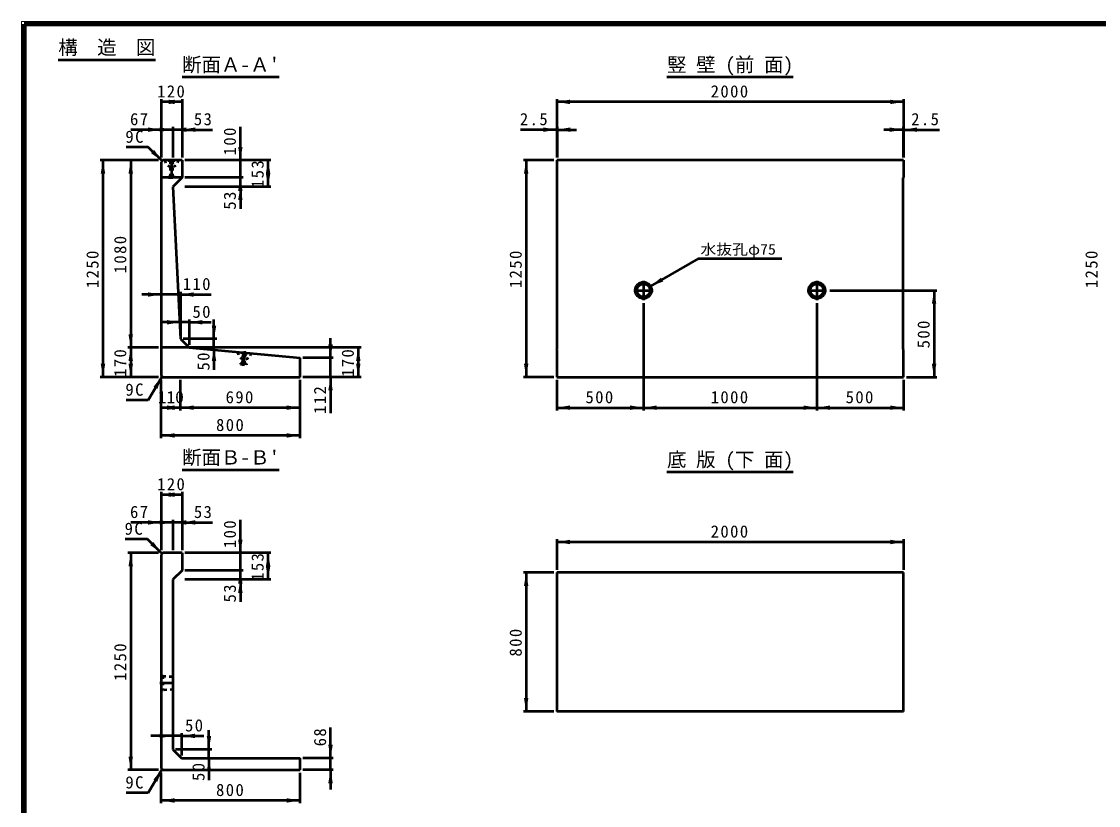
# Model space of a CAD drawing. Units: millimetres, scale not verified. Extents: x 100 to 4105, y 100 to 2870.
# Drawn here: x 100 to 2040, y 1458 to 2870 of the extents above; entities that cross this region are included whole.
import ezdxf
from ezdxf.enums import TextEntityAlignment as Align

# ---------------------------------------------------------------- set-up
doc = ezdxf.new("R2010")
doc.units = ezdxf.units.MM
doc.header["$LTSCALE"] = 5
doc.linetypes.add('USER2', pattern=[13.4, 10, -1.2, 1, -1.2])
doc.linetypes.add('USER3', pattern=[2.2, 1, -1.2])
doc.layers.add('V-nasSTD', color=7, linetype='Continuous', lineweight=50)
doc.styles.add('ＭＳ ゴシック', font='')
doc.styles.get('ＭＳ ゴシック').set_extended_font_data('MS Gothic')

msp = doc.modelspace()

# ---------------------------------------------------------------- hatches: boundary and pattern name
at = {"layer": 'V-nasSTD'}
for points in [[(375.75, 2725.314), (375.75, 2721.314), (351.75, 2725.314), (375.75, 2729.314)], [(365.25, 2725.314), (365.25, 2729.314), (389.25, 2725.314), (365.25, 2721.314)], [(1088.25, 2725.314), (1088.25, 2721.314), (1064.25, 2725.314), (1088.25, 2729.314)], [(1665.25, 2725.314), (1665.25, 2729.314), (1689.25, 2725.314), (1665.25, 2721.314)], [(327.75, 2675.314), (327.75, 2671.314), (351.75, 2675.314), (327.75, 2679.314)], [(348.688, 2675.314), (348.688, 2671.314), (372.688, 2675.314), (348.688, 2679.314)], [(396.688, 2675.314), (396.688, 2671.314), (372.688, 2675.314), (396.688, 2679.314)], [(413.25, 2675.314), (413.25, 2671.314), (389.25, 2675.314), (413.25, 2679.314)], [(1040.25, 2675.314), (1040.25, 2679.314), (1064.25, 2675.314), (1040.25, 2671.314)], [(1089.032, 2675.314), (1089.032, 2671.314), (1065.032, 2675.314), (1089.032, 2679.314)], [(1664.469, 2675.314), (1664.469, 2671.314), (1688.469, 2675.314), (1664.469, 2679.314)], [(1713.25, 2675.314), (1713.25, 2679.314), (1689.25, 2675.314), (1713.25, 2671.314)], [(494.25, 2644.314), (498.25, 2644.314), (494.25, 2620.314), (490.25, 2644.314)], [(246.75, 2596.314), (242.75, 2596.314), (246.75, 2620.314), (250.75, 2596.314)], [(296.75, 2596.314), (292.75, 2596.314), (296.75, 2620.314), (300.75, 2596.314)], [(336.189, 2635.878), (339.017, 2638.707), (353.159, 2618.908), (333.36, 2633.05)], [(544.25, 2596.314), (548.25, 2596.314), (544.25, 2620.314), (540.25, 2596.314)], [(1009.25, 2596.314), (1005.25, 2596.314), (1009.25, 2620.314), (1013.25, 2596.314)], [(494.25, 2565.064), (498.25, 2565.064), (494.25, 2589.064), (490.25, 2565.064)], [(544.25, 2596.502), (548.25, 2596.502), (544.25, 2572.502), (540.25, 2596.502)], [(494.25, 2548.502), (498.25, 2548.502), (494.25, 2572.502), (490.25, 2548.502)], [(1254.14, 2405.361), (1256.14, 2401.897), (1233.355, 2393.361), (1252.14, 2408.825)], [(327.75, 2378.439), (327.75, 2374.439), (351.75, 2378.439), (327.75, 2382.439)], [(410.125, 2378.439), (410.125, 2382.439), (386.125, 2378.439), (410.125, 2374.439)], [(1744.25, 2361.939), (1748.25, 2361.939), (1744.25, 2385.939), (1740.25, 2361.939)], [(362.125, 2328.439), (362.125, 2324.439), (386.125, 2328.439), (362.125, 2332.439)], [(425.75, 2328.439), (425.75, 2332.439), (401.75, 2328.439), (425.75, 2324.439)], [(446.75, 2322.439), (442.75, 2322.439), (446.75, 2298.439), (450.75, 2322.439)], [(296.75, 2306.814), (300.75, 2306.814), (296.75, 2282.814), (292.75, 2306.814)], [(296.75, 2258.814), (292.75, 2258.814), (296.75, 2282.814), (300.75, 2258.814)], [(446.75, 2258.814), (450.75, 2258.814), (446.75, 2282.814), (442.75, 2258.814)], [(656.75, 2288.689), (652.75, 2288.689), (656.75, 2264.689), (660.75, 2288.689)], [(706.75, 2258.814), (702.75, 2258.814), (706.75, 2282.814), (710.75, 2258.814)], [(246.75, 2253.689), (250.75, 2253.689), (246.75, 2229.689), (242.75, 2253.689)], [(296.75, 2253.689), (300.75, 2253.689), (296.75, 2229.689), (292.75, 2253.689)], [(706.75, 2253.689), (710.75, 2253.689), (706.75, 2229.689), (702.75, 2253.689)], [(1009.25, 2253.689), (1013.25, 2253.689), (1009.25, 2229.689), (1005.25, 2253.689)], [(1744.25, 2253.689), (1740.25, 2253.689), (1744.25, 2229.689), (1748.25, 2253.689)], [(341.157, 2210.311), (344.621, 2208.311), (353.157, 2231.095), (337.692, 2212.311)], [(656.75, 2205.689), (660.75, 2205.689), (656.75, 2229.689), (652.75, 2205.689)], [(375.75, 2174.689), (375.75, 2170.689), (351.75, 2174.689), (375.75, 2178.689)], [(362.125, 2174.689), (362.125, 2170.689), (386.125, 2174.689), (362.125, 2178.689)], [(410.125, 2174.689), (410.125, 2170.689), (386.125, 2174.689), (410.125, 2178.689)], [(577.75, 2174.689), (577.75, 2178.689), (601.75, 2174.689), (577.75, 2170.689)], [(1088.25, 2174.689), (1088.25, 2170.689), (1064.25, 2174.689), (1088.25, 2178.689)], [(1196.5, 2174.689), (1196.5, 2178.689), (1220.5, 2174.689), (1196.5, 2170.689)], [(1244.5, 2174.689), (1244.5, 2170.689), (1220.5, 2174.689), (1244.5, 2178.689)], [(1509, 2174.689), (1509, 2178.689), (1533, 2174.689), (1509, 2170.689)], [(1557, 2174.689), (1557, 2170.689), (1533, 2174.689), (1557, 2178.689)], [(1665.25, 2174.689), (1665.25, 2178.689), (1689.25, 2174.689), (1665.25, 2170.689)], [(375.75, 2124.689), (375.75, 2120.689), (351.75, 2124.689), (375.75, 2128.689)], [(577.75, 2124.689), (577.75, 2128.689), (601.75, 2124.689), (577.75, 2120.689)], [(375.75, 2018.035), (375.75, 2014.035), (351.75, 2018.035), (375.75, 2022.035)], [(365.25, 2018.035), (365.25, 2022.035), (389.25, 2018.035), (365.25, 2014.035)], [(327.75, 1968.035), (327.75, 1964.035), (351.75, 1968.035), (327.75, 1972.035)], [(348.688, 1968.035), (348.688, 1964.035), (372.688, 1968.035), (348.688, 1972.035)], [(396.688, 1968.035), (396.688, 1964.035), (372.688, 1968.035), (396.688, 1972.035)], [(413.25, 1968.035), (413.25, 1964.035), (389.25, 1968.035), (413.25, 1972.035)], [(334.78, 1930.006), (337.608, 1932.834), (351.75, 1913.035), (331.951, 1927.177)], [(494.25, 1937.035), (498.25, 1937.035), (494.25, 1913.035), (490.25, 1937.035)], [(1088.25, 1932.814), (1088.25, 1928.814), (1064.25, 1932.814), (1088.25, 1936.814)], [(1665.25, 1932.814), (1665.25, 1936.814), (1689.25, 1932.814), (1665.25, 1928.814)], [(296.75, 1889.035), (292.75, 1889.035), (296.75, 1913.035), (300.75, 1889.035)], [(544.25, 1889.035), (548.25, 1889.035), (544.25, 1913.035), (540.25, 1889.035)], [(544.25, 1889.223), (548.25, 1889.223), (544.25, 1865.223), (540.25, 1889.223)], [(494.25, 1857.785), (498.25, 1857.785), (494.25, 1881.785), (490.25, 1857.785)], [(494.25, 1841.223), (498.25, 1841.223), (494.25, 1865.223), (490.25, 1841.223)], [(1009.25, 1853.814), (1005.25, 1853.814), (1009.25, 1877.814), (1013.25, 1853.814)], [(1009.25, 1651.814), (1013.25, 1651.814), (1009.25, 1627.814), (1005.25, 1651.814)], [(348.688, 1583.66), (348.688, 1579.66), (372.688, 1583.66), (348.688, 1587.66)], [(412.313, 1583.66), (412.313, 1587.66), (388.313, 1583.66), (412.313, 1579.66)], [(437.688, 1583.285), (433.688, 1583.285), (437.688, 1559.285), (441.688, 1583.285)], [(656.75, 1567.66), (660.75, 1567.66), (656.75, 1543.66), (652.75, 1567.66)], [(296.75, 1546.41), (300.75, 1546.41), (296.75, 1522.41), (292.75, 1546.41)], [(437.688, 1519.66), (441.688, 1519.66), (437.688, 1543.66), (433.688, 1519.66)], [(341.157, 1503.032), (344.621, 1501.032), (353.157, 1523.816), (337.692, 1505.032)], [(656.75, 1498.41), (652.75, 1498.41), (656.75, 1522.41), (660.75, 1498.41)], [(375.75, 1467.41), (375.75, 1463.41), (351.75, 1467.41), (375.75, 1471.41)], [(577.75, 1467.41), (577.75, 1471.41), (601.75, 1467.41), (577.75, 1463.41)]]:
    msp.add_hatch(color=256, dxfattribs=at).paths.add_polyline_path(points)

# ---------------------------------------------------------------- linework, layer by layer
at = {"layer": 'V-nasSTD', "lineweight": 100}
for p, q in [((105, 2865), (105, 105)), ((4100, 2865), (105, 2865))]:
    msp.add_line(p, q, dxfattribs=at)
at = {"layer": 'V-nasSTD'}
for p, q in [((166.204, 2801.333), (341.204, 2801.333)), ((389.25, 2770.314), (564.25, 2770.314)), ((1263, 2770.314), (1490.5, 2770.314)), ((351.75, 2730.314), (351.75, 2625.314)), ((389.25, 2725.314), (351.75, 2725.314)), ((389.25, 2730.314), (389.25, 2625.314)), ((1064.25, 2730.314), (1064.25, 2625.314)), ((1689.25, 2725.314), (1064.25, 2725.314)), ((1689.25, 2730.314), (1689.25, 2625.314)), ((372.688, 2680.314), (372.688, 2625.314)), ((494.25, 2620.314), (494.25, 2680.314)), ((1065.032, 2680.314), (1065.032, 2625.314)), ((1688.469, 2680.314), (1688.469, 2625.314)), ((351.75, 2675.314), (296.75, 2675.314)), ((372.688, 2675.314), (351.75, 2675.314)), ((389.25, 2675.314), (372.688, 2675.314)), ((389.25, 2675.314), (444.25, 2675.314)), ((1064.25, 2675.314), (999.25, 2675.314)), ((1065.032, 2675.314), (1064.25, 2675.314)), ((1065.032, 2675.314), (1100.032, 2675.314)), ((1688.469, 2675.314), (1653.469, 2675.314)), ((1688.469, 2675.314), (1689.25, 2675.314)), ((1689.25, 2675.314), (1754.25, 2675.314)), ((328.41, 2643.657), (288.41, 2643.657)), ((353.159, 2618.908), (328.41, 2643.657)), ((346.75, 2620.314), (241.75, 2620.314)), ((246.75, 2620.314), (246.75, 2229.689)), ((296.75, 2620.314), (296.75, 2282.814)), ((354.565, 2620.314), (351.753, 2617.502)), ((389.25, 2620.314), (354.565, 2620.314)), ((389.25, 2620.314), (389.25, 2589.064)), ((549.25, 2620.314), (394.25, 2620.314)), ((494.25, 2589.064), (494.25, 2620.314)), ((544.25, 2572.502), (544.25, 2620.314)), ((1059.25, 2620.314), (1004.25, 2620.314)), ((1009.25, 2620.314), (1009.25, 2229.689)), ((1689.25, 2620.314), (1064.25, 2620.314)), ((1064.25, 2620.314), (1064.25, 2589.064)), ((1689.25, 2620.314), (1689.25, 2589.064)), ((351.75, 2617.502), (351.75, 2232.502)), ((389.25, 2589.064), (351.75, 2589.064)), ((389.25, 2589.064), (372.688, 2572.502)), ((499.25, 2589.064), (394.25, 2589.064)), ((494.25, 2572.502), (494.25, 2589.064)), ((1064.25, 2589.064), (1065.032, 2588.283)), ((1065.032, 2280.47), (1065.032, 2588.283)), ((1689.25, 2589.064), (1688.469, 2588.283)), ((1688.469, 2280.47), (1688.469, 2588.283)), ((372.688, 2572.502), (386.125, 2298.439)), ((549.25, 2572.502), (394.25, 2572.502)), ((494.25, 2572.502), (494.25, 2532.502)), ((1319.958, 2443.361), (1233.355, 2393.361)), ((1319.958, 2443.361), (1469.958, 2443.361)), ((351.75, 2378.439), (316.75, 2378.439)), ((386.125, 2378.439), (351.75, 2378.439)), ((386.125, 2383.439), (386.125, 2298.439)), ((386.125, 2378.439), (441.75, 2378.439)), ((1556.25, 2385.939), (1749.25, 2385.939)), ((1744.25, 2385.939), (1744.25, 2229.689)), ((1220.5, 2362.689), (1220.5, 2169.689)), ((1533, 2362.689), (1533, 2169.689)), ((401.75, 2333.439), (401.75, 2287.814)), ((446.75, 2298.439), (446.75, 2333.439)), ((386.125, 2328.439), (351.125, 2328.439)), ((401.75, 2328.439), (386.125, 2328.439)), ((401.75, 2328.439), (441.75, 2328.439)), ((386.125, 2298.439), (401.75, 2282.814)), ((451.75, 2298.439), (391.125, 2298.439)), ((446.75, 2282.814), (446.75, 2298.439)), ((656.75, 2264.689), (656.75, 2299.689)), ((346.75, 2282.814), (291.75, 2282.814)), ((296.75, 2282.814), (296.75, 2229.689)), ((401.75, 2282.814), (351.75, 2282.814)), ((401.75, 2282.814), (601.75, 2264.689)), ((711.75, 2282.814), (401.75, 2282.814)), ((446.75, 2282.814), (446.75, 2242.814)), ((706.75, 2282.814), (706.75, 2229.689)), ((1064.25, 2279.689), (1065.032, 2280.47)), ((1064.25, 2279.689), (1064.25, 2229.689)), ((1689.25, 2279.689), (1688.469, 2280.47)), ((1689.25, 2229.689), (1689.25, 2279.689)), ((601.75, 2229.689), (601.75, 2264.689)), ((661.75, 2264.689), (606.75, 2264.689)), ((656.75, 2229.689), (656.75, 2264.689)), ((354.563, 2229.689), (351.75, 2232.502)), ((346.75, 2229.689), (241.75, 2229.689)), ((353.157, 2231.095), (328.41, 2188.234)), ((351.75, 2119.689), (351.75, 2224.689)), ((354.563, 2229.689), (601.75, 2229.689)), ((386.125, 2169.689), (386.125, 2224.689)), ((601.75, 2119.689), (601.75, 2224.689)), ((711.75, 2229.689), (606.75, 2229.689)), ((656.75, 2229.689), (656.75, 2164.689)), ((1059.25, 2229.689), (1004.25, 2229.689)), ((1064.25, 2229.689), (1689.25, 2229.689)), ((1064.25, 2224.689), (1064.25, 2169.689)), ((1689.25, 2224.689), (1689.25, 2169.689)), ((1694.25, 2229.689), (1749.25, 2229.689)), ((328.41, 2188.234), (288.41, 2188.234)), ((386.125, 2174.689), (351.75, 2174.689)), ((601.75, 2174.689), (386.125, 2174.689)), ((1064.25, 2174.689), (1220.5, 2174.689)), ((1220.5, 2174.689), (1533, 2174.689)), ((1533, 2174.689), (1689.25, 2174.689)), ((601.75, 2124.689), (351.75, 2124.689)), ((389.25, 2063.035), (564.25, 2063.035)), ((1263, 2059.064), (1490.5, 2059.064)), ((351.75, 2023.035), (351.75, 1918.035)), ((389.25, 2023.035), (389.25, 1918.035)), ((389.25, 2018.035), (351.75, 2018.035)), ((351.75, 1968.035), (296.75, 1968.035)), ((372.688, 1968.035), (351.75, 1968.035)), ((372.688, 1973.035), (372.688, 1918.035)), ((389.25, 1968.035), (372.688, 1968.035)), ((389.25, 1968.035), (444.25, 1968.035)), ((494.25, 1913.035), (494.25, 1973.035)), ((327.002, 1937.784), (287.002, 1937.784)), ((351.75, 1913.035), (327.002, 1937.784)), ((1064.25, 1937.814), (1064.25, 1882.814)), ((1689.25, 1932.814), (1064.25, 1932.814)), ((1689.25, 1937.814), (1689.25, 1882.814)), ((346.75, 1913.035), (291.75, 1913.035)), ((296.75, 1913.035), (296.75, 1522.41)), ((354.563, 1913.035), (351.75, 1910.223)), ((351.75, 1910.223), (351.75, 1525.223)), ((389.25, 1913.035), (354.563, 1913.035)), ((389.25, 1913.035), (389.25, 1881.785)), ((549.25, 1913.035), (394.25, 1913.035)), ((494.25, 1881.785), (494.25, 1913.035)), ((544.25, 1865.223), (544.25, 1913.035)), ((389.25, 1881.785), (372.688, 1865.223)), ((372.688, 1865.223), (372.688, 1559.285)), ((499.25, 1881.785), (394.25, 1881.785)), ((549.25, 1865.223), (394.25, 1865.223)), ((494.25, 1865.223), (494.25, 1881.785)), ((494.25, 1865.223), (494.25, 1825.223)), ((1059.25, 1877.814), (1004.25, 1877.814)), ((1009.25, 1877.814), (1009.25, 1627.814)), ((1064.25, 1877.814), (1064.25, 1627.814)), ((1689.25, 1877.814), (1064.25, 1877.814)), ((1689.25, 1627.814), (1689.25, 1877.814)), ((1059.25, 1627.814), (1004.25, 1627.814)), ((1689.25, 1627.814), (1064.25, 1627.814)), ((437.688, 1559.285), (437.688, 1594.285)), ((656.75, 1543.66), (656.75, 1598.66)), ((372.688, 1583.66), (332.688, 1583.66)), ((388.313, 1583.66), (372.688, 1583.66)), ((388.313, 1588.66), (388.313, 1548.66)), ((388.313, 1583.66), (428.313, 1583.66)), ((372.688, 1559.285), (388.313, 1543.66)), ((442.688, 1559.285), (377.688, 1559.285)), ((437.688, 1543.66), (437.688, 1559.285)), ((388.313, 1543.66), (601.75, 1543.66)), ((437.688, 1543.66), (437.688, 1503.66)), ((601.75, 1522.41), (601.75, 1543.66)), ((661.75, 1543.66), (606.75, 1543.66)), ((656.75, 1522.41), (656.75, 1543.66)), ((346.75, 1522.41), (291.75, 1522.41)), ((353.157, 1523.816), (328.41, 1480.955)), ((354.563, 1522.41), (351.75, 1525.223)), ((351.75, 1462.41), (351.75, 1517.41)), ((354.563, 1522.41), (601.75, 1522.41)), ((601.75, 1462.41), (601.75, 1517.41)), ((661.75, 1522.41), (606.75, 1522.41)), ((656.75, 1522.41), (656.75, 1487.41)), ((328.41, 1480.955), (288.41, 1480.955)), ((601.75, 1467.41), (351.75, 1467.41))]:
    msp.add_line(p, q, dxfattribs=at)
at = {"layer": 'V-nasSTD', "linetype": 'USER3'}
for p, q in [((366.594, 2617.189), (366.594, 2620.314)), ((366.594, 2620.314), (374.407, 2620.314)), ((374.407, 2617.189), (374.407, 2620.314)), ((366.594, 2617.189), (374.407, 2617.189)), ((366.594, 2617.189), (368.313, 2616.564)), ((368.313, 2590.939), (368.313, 2616.564)), ((368.313, 2616.564), (372.688, 2616.564)), ((372.688, 2616.564), (374.407, 2617.189)), ((372.688, 2590.939), (372.688, 2616.564)), ((365.032, 2590.627), (368.313, 2590.939)), ((365.032, 2590.627), (375.969, 2590.627)), ((365.032, 2590.627), (365.032, 2589.064)), ((365.032, 2589.064), (375.969, 2589.064)), ((372.688, 2590.939), (375.969, 2590.627)), ((375.969, 2590.627), (375.969, 2589.064)), ((497.578, 2270.992), (497.86, 2274.104)), ((497.578, 2270.992), (505.359, 2270.287)), ((497.578, 2270.992), (499.233, 2270.214)), ((497.86, 2274.104), (505.641, 2273.399)), ((505.359, 2270.287), (505.641, 2273.399)), ((494.527, 2254.638), (494.386, 2253.082)), ((494.386, 2253.082), (505.279, 2252.095)), ((494.527, 2254.638), (497.823, 2254.653)), ((494.527, 2254.638), (505.42, 2253.651)), ((497.823, 2254.653), (499.233, 2270.214)), ((499.233, 2270.214), (503.59, 2269.819)), ((502.18, 2254.258), (503.59, 2269.819)), ((502.18, 2254.258), (505.42, 2253.651)), ((503.59, 2269.819), (505.359, 2270.287)), ((505.42, 2253.651), (505.279, 2252.095)), ((354.875, 1691.16), (351.75, 1693.504)), ((354.875, 1691.16), (372.688, 1690.379)), ((354.875, 1691.16), (354.875, 1666.16)), ((354.875, 1666.16), (351.75, 1663.816)), ((372.688, 1666.941), (354.875, 1666.16))]:
    msp.add_line(p, q, dxfattribs=at)
at = {"layer": 'V-nasSTD', "linetype": 'USER2'}
for p, q in [((370.5, 2622.814), (370.5, 2586.564)), ((1220.5, 2403.283), (1220.5, 2368.595)), ((1533, 2403.283), (1533, 2368.595)), ((1203.157, 2385.939), (1237.844, 2385.939)), ((1515.657, 2385.939), (1550.344, 2385.939)), ((501.976, 2276.241), (499.607, 2250.098)), ((375.188, 1678.66), (349.25, 1678.66))]:
    msp.add_line(p, q, dxfattribs=at)
at = {"layer": 'V-nasSTD', "lineweight": 13}
msp.add_lwpolyline([(100, 100), (100, 2870), (4105, 2870), (4105, 100)], close=True, dxfattribs=at)
at = {"layer": 'V-nasSTD'}
for centre, radius in [((1220.5, 2385.939), 14.844), ((1220.5, 2385.939), 12.5), ((1220.5, 2385.939), 11.719), ((1533, 2385.939), 14.844), ((1533, 2385.939), 12.5), ((1533, 2385.939), 11.719)]:
    msp.add_circle(centre, radius, dxfattribs=at)
at = {"layer": 'V-nasSTD', "linetype": 'USER3'}
for centre, start, end in [((370.5, 2620.631), 181.5077, 358.4923), ((501.779, 2274.067), 176.32941, 353.31402)]:
    msp.add_arc(centre, 12.035, start, end, dxfattribs=at)

# ---------------------------------------------------------------- texts
at = {"layer": 'V-nasSTD', "style": 'ＭＳ ゴシック'}
for s, p in [('構\u3000造\u3000図', (253.704, 2836.333)), ("断面Ａ-Ａ'", (476.75, 2805.314)), ('竪 壁 (前 面)', (1376.75, 2805.314)), ("断面Ｂ-Ｂ'", (476.75, 2098.035)), ('底 版 (下 面)', (1376.75, 2094.064))]:
    msp.add_text(s, height=25.66, dxfattribs=at).set_placement(p, align=Align.TOP_CENTER)
for s, height, width, p in [('水抜孔φ75', 19.06, 1.1, (1391.208, 2469.361)), ('110', 21.99, 1.05, (368.938, 2204.689))]:
    msp.add_text(s, height=height, dxfattribs=dict(at, width=width)).set_placement(p, align=Align.TOP_CENTER)
at = {"layer": 'V-nasSTD', "char_height": 21.99, "attachment_point": 2, "style": 'ＭＳ ゴシック'}
for s, insert in [('\\T1.17;120', (370.5, 2755.314)), ('\\T1.17;2000', (1376.75, 2755.314)), ('\\T1.17;67', (313, 2705.314)), ('\\T1.17;53', (428, 2705.314)), ('\\T1.17;2.5', (1024.25, 2705.314)), ('\\T1.17;2.5', (1729.25, 2705.314)), ('\\T1.17;9C', (304.66, 2673.657)), ('\\T1.17;110', (416.75, 2408.439)), ('\\T1.17;50', (425.5, 2358.439)), ('\\T1.17;9C', (304.66, 2218.234)), ('\\T1.17;690', (493.938, 2204.689)), ('\\T1.17;500', (1142.375, 2204.689)), ('\\T1.17;1000', (1376.75, 2204.689)), ('\\T1.17;500', (1611.125, 2204.689)), ('\\T1.17;800', (476.75, 2154.689)), ('\\T1.17;120', (370.5, 2048.035)), ('\\T1.17;67', (313, 1998.035)), ('\\T1.17;53', (428, 1998.035)), ('\\T1.17;9C', (303.252, 1967.784)), ('\\T1.17;2000', (1376.75, 1962.814)), ('\\T1.17;50', (412.063, 1613.66)), ('\\T1.17;9C', (304.66, 1510.955)), ('\\T1.17;800', (476.75, 1497.41))]:
    msp.add_mtext(s, dxfattribs=dict(at, insert=insert))
at = {"layer": 'V-nasSTD', "char_height": 21.99, "attachment_point": 2, "rotation": 90, "style": 'ＭＳ ゴシック'}
for s, insert in [('\\T1.17;100', (464.25, 2655.314)), ('\\T1.17;153', (514.25, 2596.408)), ('\\T1.17;53', (464.25, 2548.752)), ('\\T1.17;1080', (266.75, 2451.564)), ('\\T1.17;1250', (216.75, 2425.002)), ('\\T1.17;1250', (979.25, 2425.002)), ('\\T1.17;1250', (2016.75, 2425.002)), ('\\T1.17;500', (1714.25, 2307.814)), ('\\T1.17;170', (266.75, 2256.252)), ('\\T1.17;50', (416.75, 2259.064)), ('\\T1.17;170', (676.75, 2256.252)), ('\\T1.17;112', (626.75, 2189.689)), ('\\T1.17;100', (464.25, 1948.035)), ('\\T1.17;153', (514.25, 1889.129)), ('\\T1.17;53', (464.25, 1841.473)), ('\\T1.17;800', (979.25, 1752.814)), ('\\T1.17;1250', (266.75, 1717.723)), ('\\T1.17;68', (626.75, 1582.41)), ('\\T1.17;50', (407.688, 1519.91))]:
    msp.add_mtext(s, dxfattribs=dict(at, insert=insert))

doc.saveas('drawing.dxf')
